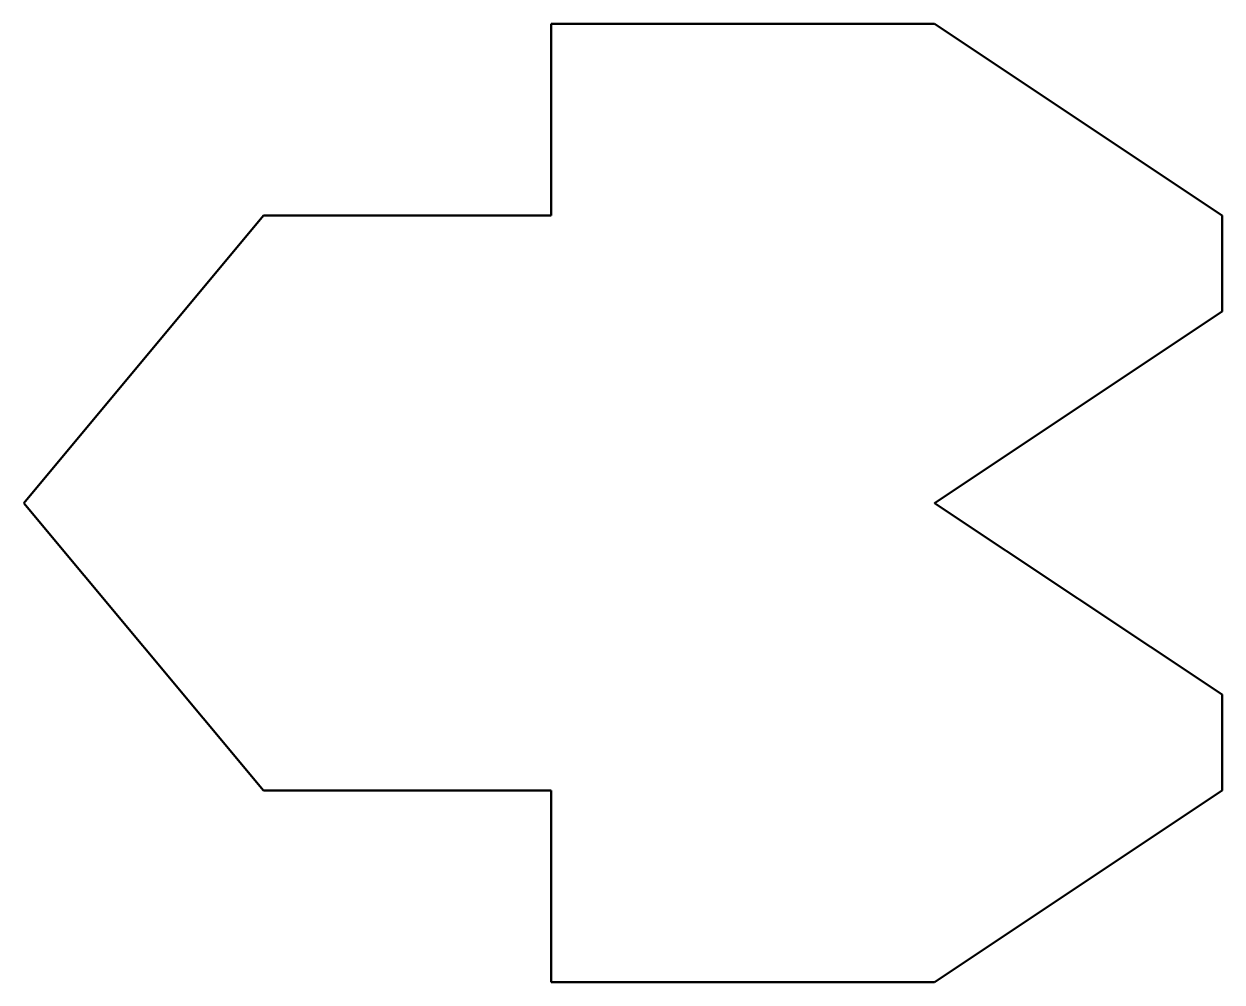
# Model space of a CAD drawing. Header units: millimetres. Extents: x 70 to 195, y 45 to 145.
import ezdxf

# ---------------------------------------------------------------- set-up
doc = ezdxf.new("R2010")
doc.units = ezdxf.units.MM
doc.layers.add('Kontur', color=170, linetype='Continuous', lineweight=50)

msp = doc.modelspace()

# ---------------------------------------------------------------- linework, layer by layer
at = {"layer": 'Kontur'}
for p, q in [((125, 125), (125, 145)), ((125, 145), (165, 145)), ((165, 145), (195, 125)), ((70, 95), (95, 125)), ((95, 125), (125, 125)), ((195, 125), (195, 115)), ((195, 115), (165, 95)), ((95, 65), (70, 95)), ((165, 95), (195, 75)), ((195, 75), (195, 65)), ((125, 65), (95, 65)), ((125, 45), (125, 65)), ((195, 65), (165, 45)), ((165, 45), (125, 45))]:
    msp.add_line(p, q, dxfattribs=at)

doc.saveas('drawing.dxf')
